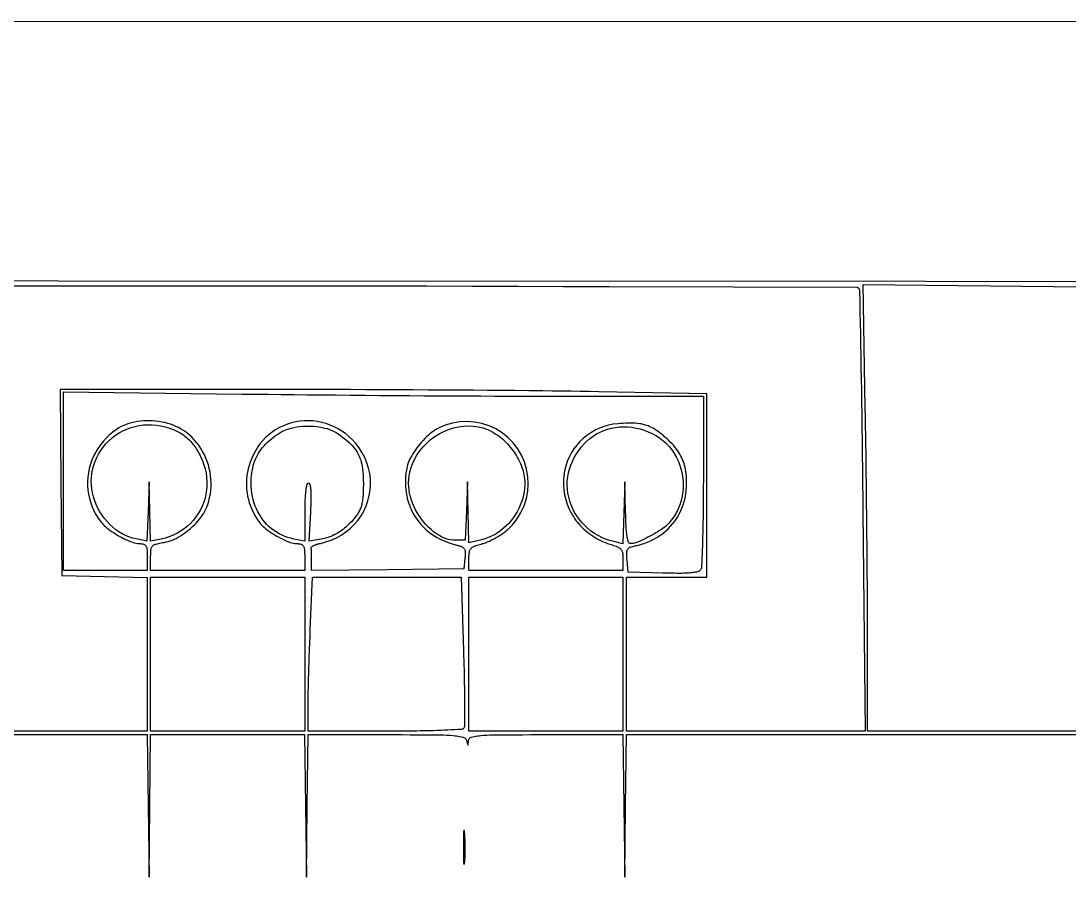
# Model space of a CAD drawing. Header units: millimetres. Extents: x -134 to 134, y -49 to 49.
# Drawn here: x 51.89 to 84.05, y -48.21 to -21.95 of the extents above; entities that cross this region are included whole.
import ezdxf

# ---------------------------------------------------------------- set-up
doc = ezdxf.new("R2010")
doc.units = ezdxf.units.MM
doc.header["$LTSCALE"] = 10
doc.header["$MEASUREMENT"] = 0

# ---------------------------------------------------------------- blocks, each defined once
blk = doc.blocks.new('DT0B-ULTRA_v_1')
at = {"color": 7, "linetype": 'Continuous', "lineweight": -3}
for points in [[(0, -21.973, 0), (133.588, -21.947, 0)], [(132.904, -29.961, 0), (-0.213, -29.908, 0)], [(37.777, -43.844, 0), (55.765, -43.844, 0), (55.794, -46.028, 0), (55.824, -48.213, 0), (55.848, -46.028, 0), (55.871, -43.844, 0), (58.234, -43.844, 0), (60.596, -43.844, 0), (60.626, -46.028, 0), (60.656, -48.213, 0), (60.679, -46.028, 0), (60.703, -43.844, 0), (63.111, -43.844, 0), (63.352, -43.844, 0), (63.594, -43.844, 0), (63.835, -43.845, 0), (64.076, -43.846, 0), (64.318, -43.847, 0), (64.559, -43.848, 0), (64.657, -43.85, 0), (64.756, -43.852, 0), (64.855, -43.855, 0), (64.953, -43.86, 0), (65.052, -43.865, 0), (65.15, -43.872, 0), (65.203, -43.877, 0), (65.255, -43.882, 0), (65.306, -43.89, 0), (65.358, -43.899, 0), (65.41, -43.909, 0), (65.461, -43.92, 0), (65.485, -43.928, 0), (65.508, -43.941, 0), (65.528, -43.957, 0), (65.545, -43.977, 0), (65.558, -43.999, 0), (65.566, -44.024, 0), (65.572, -44.044, 0), (65.577, -44.064, 0), (65.582, -44.084, 0), (65.588, -44.104, 0), (65.593, -44.125, 0), (65.599, -44.145, 0), (65.599, -44.147, 0), (65.601, -44.148, 0), (65.602, -44.15, 0), (65.604, -44.151, 0), (65.606, -44.152, 0), (65.608, -44.152, 0), (65.608, -44.152, 0), (65.61, -44.152, 0), (65.612, -44.152, 0), (65.613, -44.151, 0), (65.615, -44.149, 0), (65.616, -44.148, 0), (65.617, -44.146, 0), (65.617, -44.145, 0), (65.617, -44.145, 0), (65.618, -44.124, 0), (65.62, -44.104, 0), (65.621, -44.084, 0), (65.623, -44.064, 0), (65.624, -44.044, 0), (65.625, -44.024, 0), (65.629, -44, 0), (65.638, -43.978, 0), (65.651, -43.958, 0), (65.668, -43.942, 0), (65.689, -43.929, 0), (65.711, -43.92, 0), (65.758, -43.909, 0), (65.806, -43.898, 0), (65.855, -43.889, 0), (65.903, -43.882, 0), (65.952, -43.876, 0), (66, -43.872, 0), (66.095, -43.865, 0), (66.19, -43.86, 0), (66.285, -43.855, 0), (66.38, -43.852, 0), (66.475, -43.849, 0), (66.57, -43.848, 0), (66.808, -43.847, 0), (67.047, -43.846, 0), (67.285, -43.845, 0), (67.523, -43.844, 0), (67.761, -43.844, 0), (68, -43.844, 0), (70.362, -43.844, 0), (70.392, -46.028, 0), (70.422, -48.213, 0), (70.445, -46.028, 0), (70.469, -43.844, 0), (79.256, -43.844, 0), (88.043, -43.844, 0)], [(77.604, -30.155, 0), (77.61, -30.167, 0), (77.615, -30.179, 0), (77.62, -30.192, 0), (77.623, -30.205, 0), (77.625, -30.218, 0), (77.626, -30.232, 0), (77.632, -30.56, 0), (77.638, -30.888, 0), (77.644, -31.216, 0), (77.65, -31.543, 0), (77.656, -31.871, 0), (77.662, -32.199, 0), (77.669, -32.566, 0), (77.675, -32.932, 0), (77.681, -33.298, 0), (77.687, -33.665, 0), (77.692, -34.031, 0), (77.698, -34.398, 0), (77.703, -34.83, 0), (77.709, -35.262, 0), (77.714, -35.695, 0), (77.719, -36.127, 0), (77.724, -36.559, 0), (77.729, -36.992, 0), (77.801, -43.741, 0), (74.135, -43.741, 0), (70.469, -43.741, 0), (70.469, -41.377, 0), (70.469, -39.012, 0), (71.703, -39.012, 0), (72.936, -39.012, 0), (72.936, -36.202, 0), (72.936, -33.392, 0), (69.621, -33.324, 0), (69.335, -33.318, 0), (69.05, -33.313, 0), (68.764, -33.308, 0), (68.478, -33.304, 0), (68.193, -33.301, 0), (67.907, -33.298, 0), (67.479, -33.293, 0), (67.051, -33.289, 0), (66.623, -33.286, 0), (66.195, -33.282, 0), (65.767, -33.279, 0), (65.339, -33.276, 0), (64.861, -33.273, 0), (64.383, -33.27, 0), (63.905, -33.267, 0), (63.427, -33.265, 0), (62.949, -33.263, 0), (62.472, -33.261, 0), (62.009, -33.259, 0), (61.547, -33.258, 0), (61.085, -33.257, 0), (60.623, -33.256, 0), (60.161, -33.256, 0), (59.699, -33.256, 0), (53.093, -33.256, 0), (53.12, -36.108, 0), (53.147, -38.961, 0), (54.458, -38.99, 0), (55.769, -39.018, 0), (55.769, -41.38, 0), (55.769, -43.741, 0), (40.709, -43.741, 0)], [(51.599, -30.069, 0), (53.258, -30.069, 0), (54.917, -30.069, 0), (56.576, -30.07, 0), (58.236, -30.072, 0), (59.895, -30.073, 0), (61.554, -30.075, 0), (62.952, -30.077, 0), (64.35, -30.079, 0), (65.748, -30.082, 0), (67.146, -30.086, 0), (68.544, -30.09, 0), (69.943, -30.094, 0), (77.54, -30.12, 0), (77.552, -30.121, 0), (77.565, -30.124, 0), (77.576, -30.129, 0), (77.587, -30.136, 0), (77.596, -30.145, 0), (77.604, -30.155, 0)], [(88.048, -43.741, 0), (82.959, -43.741, 0), (77.87, -43.741, 0), (77.87, -40.683, 0), (77.87, -40.443, 0), (77.87, -40.202, 0), (77.869, -39.962, 0), (77.868, -39.722, 0), (77.867, -39.481, 0), (77.865, -39.241, 0), (77.863, -38.936, 0), (77.861, -38.63, 0), (77.859, -38.325, 0), (77.856, -38.019, 0), (77.853, -37.714, 0), (77.85, -37.408, 0), (77.847, -37.091, 0), (77.843, -36.774, 0), (77.84, -36.457, 0), (77.836, -36.14, 0), (77.832, -35.823, 0), (77.828, -35.506, 0), (77.824, -35.226, 0), (77.82, -34.947, 0), (77.816, -34.668, 0), (77.812, -34.388, 0), (77.807, -34.109, 0), (77.802, -33.83, 0), (77.734, -30.035, 0), (84.552, -30.103, 0)], [(68.49, -33.461, 0), (72.833, -33.461, 0), (72.832, -36.057, 0), (72.831, -36.224, 0), (72.831, -36.392, 0), (72.83, -36.559, 0), (72.829, -36.726, 0), (72.827, -36.894, 0), (72.825, -37.061, 0), (72.823, -37.206, 0), (72.82, -37.351, 0), (72.818, -37.495, 0), (72.814, -37.64, 0), (72.81, -37.784, 0), (72.806, -37.929, 0), (72.802, -38.053, 0), (72.798, -38.178, 0), (72.794, -38.302, 0), (72.789, -38.427, 0), (72.785, -38.551, 0), (72.78, -38.676, 0), (72.779, -38.695, 0), (72.775, -38.714, 0), (72.77, -38.733, 0), (72.764, -38.751, 0), (72.756, -38.768, 0), (72.746, -38.785, 0), (72.735, -38.8, 0), (72.722, -38.813, 0), (72.708, -38.825, 0), (72.692, -38.835, 0), (72.675, -38.842, 0), (72.657, -38.848, 0), (72.621, -38.855, 0), (72.585, -38.862, 0), (72.549, -38.868, 0), (72.513, -38.873, 0), (72.477, -38.877, 0), (72.441, -38.881, 0), (72.386, -38.885, 0), (72.331, -38.889, 0), (72.275, -38.892, 0), (72.22, -38.894, 0), (72.165, -38.895, 0), (72.109, -38.895, 0), (72.023, -38.895, 0), (71.936, -38.894, 0), (71.85, -38.893, 0), (71.764, -38.892, 0), (71.678, -38.89, 0), (71.591, -38.888, 0), (70.52, -38.858, 0), (70.489, -38.482, 0), (70.486, -38.444, 0), (70.484, -38.407, 0), (70.482, -38.369, 0), (70.481, -38.332, 0), (70.48, -38.294, 0), (70.48, -38.256, 0), (70.481, -38.238, 0), (70.484, -38.219, 0), (70.489, -38.201, 0), (70.495, -38.184, 0), (70.503, -38.167, 0), (70.513, -38.152, 0), (70.524, -38.137, 0), (70.536, -38.125, 0), (70.55, -38.113, 0), (70.565, -38.103, 0), (70.581, -38.095, 0), (70.598, -38.088, 0), (70.631, -38.078, 0), (70.664, -38.068, 0), (70.697, -38.059, 0), (70.73, -38.051, 0), (70.764, -38.043, 0), (70.797, -38.036, 0), (70.904, -38.01, 0), (71.01, -37.979, 0), (71.113, -37.942, 0), (71.215, -37.899, 0), (71.313, -37.85, 0), (71.409, -37.796, 0), (71.5, -37.737, 0), (71.588, -37.673, 0), (71.672, -37.603, 0), (71.752, -37.529, 0), (71.827, -37.451, 0), (71.897, -37.368, 0), (71.963, -37.28, 0), (72.024, -37.189, 0), (72.079, -37.095, 0), (72.129, -36.997, 0), (72.173, -36.897, 0), (72.211, -36.794, 0), (72.244, -36.687, 0), (72.271, -36.578, 0), (72.292, -36.468, 0), (72.307, -36.357, 0), (72.316, -36.245, 0), (72.319, -36.133, 0), (72.318, -36.061, 0), (72.315, -35.989, 0), (72.31, -35.917, 0), (72.303, -35.846, 0), (72.294, -35.775, 0), (72.283, -35.704, 0), (72.271, -35.643, 0), (72.257, -35.583, 0), (72.239, -35.524, 0), (72.22, -35.465, 0), (72.197, -35.408, 0), (72.172, -35.351, 0), (72.145, -35.295, 0), (72.114, -35.24, 0), (72.082, -35.186, 0), (72.047, -35.134, 0), (72.01, -35.083, 0), (71.97, -35.034, 0), (71.921, -34.977, 0), (71.87, -34.921, 0), (71.818, -34.867, 0), (71.765, -34.814, 0), (71.71, -34.762, 0), (71.654, -34.712, 0), (71.604, -34.668, 0), (71.552, -34.626, 0), (71.499, -34.585, 0), (71.445, -34.546, 0), (71.39, -34.508, 0), (71.334, -34.471, 0), (71.288, -34.443, 0), (71.24, -34.418, 0), (71.191, -34.395, 0), (71.142, -34.374, 0), (71.091, -34.355, 0), (71.039, -34.339, 0), (70.983, -34.325, 0), (70.927, -34.313, 0), (70.869, -34.303, 0), (70.812, -34.296, 0), (70.754, -34.291, 0), (70.696, -34.289, 0), (70.616, -34.288, 0), (70.536, -34.289, 0), (70.455, -34.291, 0), (70.375, -34.294, 0), (70.295, -34.299, 0), (70.215, -34.305, 0), (70.068, -34.323, 0), (69.924, -34.352, 0), (69.782, -34.393, 0), (69.644, -34.445, 0), (69.51, -34.507, 0), (69.382, -34.58, 0), (69.261, -34.662, 0), (69.148, -34.754, 0), (69.042, -34.855, 0), (68.945, -34.964, 0), (68.857, -35.08, 0), (68.779, -35.203, 0), (68.711, -35.333, 0), (68.654, -35.468, 0), (68.607, -35.607, 0), (68.572, -35.749, 0), (68.549, -35.894, 0), (68.538, -36.04, 0), (68.538, -36.189, 0), (68.55, -36.337, 0), (68.573, -36.485, 0), (68.607, -36.629, 0), (68.653, -36.771, 0), (68.709, -36.909, 0), (68.739, -36.972, 0), (68.772, -37.034, 0), (68.806, -37.095, 0), (68.843, -37.154, 0), (68.882, -37.212, 0), (68.924, -37.269, 0), (68.968, -37.325, 0), (69.015, -37.381, 0), (69.063, -37.434, 0), (69.113, -37.486, 0), (69.165, -37.536, 0), (69.219, -37.584, 0), (69.274, -37.631, 0), (69.331, -37.675, 0), (69.389, -37.718, 0), (69.449, -37.758, 0), (69.51, -37.797, 0), (69.572, -37.833, 0), (69.634, -37.867, 0), (69.697, -37.898, 0), (69.761, -37.926, 0), (69.826, -37.953, 0), (69.893, -37.976, 0), (69.96, -37.998, 0), (69.999, -38.01, 0), (70.038, -38.023, 0), (70.077, -38.036, 0), (70.116, -38.05, 0), (70.155, -38.064, 0), (70.193, -38.079, 0), (70.213, -38.088, 0), (70.233, -38.099, 0), (70.251, -38.111, 0), (70.269, -38.124, 0), (70.286, -38.139, 0), (70.301, -38.155, 0), (70.314, -38.171, 0), (70.325, -38.188, 0), (70.334, -38.207, 0), (70.342, -38.226, 0), (70.348, -38.245, 0), (70.352, -38.265, 0), (70.356, -38.298, 0), (70.36, -38.331, 0), (70.362, -38.364, 0), (70.364, -38.397, 0), (70.366, -38.43, 0), (70.366, -38.463, 0), (70.366, -38.807, 0), (68.002, -38.807, 0), (65.637, -38.807, 0), (65.637, -38.451, 0), (65.638, -38.416, 0), (65.639, -38.381, 0), (65.641, -38.346, 0), (65.643, -38.312, 0), (65.647, -38.277, 0), (65.651, -38.242, 0), (65.655, -38.222, 0), (65.66, -38.203, 0), (65.668, -38.184, 0), (65.677, -38.166, 0), (65.688, -38.149, 0), (65.701, -38.133, 0), (65.716, -38.117, 0), (65.732, -38.103, 0), (65.75, -38.09, 0), (65.769, -38.078, 0), (65.788, -38.068, 0), (65.808, -38.06, 0), (65.848, -38.046, 0), (65.888, -38.032, 0), (65.928, -38.019, 0), (65.969, -38.007, 0), (66.009, -37.995, 0), (66.05, -37.984, 0), (66.081, -37.975, 0), (66.112, -37.966, 0), (66.143, -37.955, 0), (66.173, -37.944, 0), (66.203, -37.932, 0), (66.233, -37.919, 0), (66.269, -37.904, 0), (66.304, -37.887, 0), (66.339, -37.87, 0), (66.374, -37.853, 0), (66.409, -37.835, 0), (66.443, -37.816, 0), (66.478, -37.797, 0), (66.512, -37.777, 0), (66.546, -37.757, 0), (66.58, -37.736, 0), (66.613, -37.715, 0), (66.647, -37.693, 0), (66.675, -37.674, 0), (66.703, -37.654, 0), (66.73, -37.633, 0), (66.757, -37.612, 0), (66.783, -37.59, 0), (66.809, -37.568, 0), (66.973, -37.407, 0), (67.115, -37.227, 0), (67.235, -37.031, 0), (67.331, -36.823, 0), (67.401, -36.604, 0), (67.444, -36.379, 0), (67.46, -36.151, 0), (67.449, -35.922, 0), (67.41, -35.696, 0), (67.344, -35.477, 0), (67.252, -35.267, 0), (67.135, -35.07, 0), (66.996, -34.888, 0), (66.836, -34.725, 0), (66.658, -34.582, 0), (66.463, -34.462, 0), (66.256, -34.366, 0), (66.038, -34.296, 0), (65.813, -34.253, 0), (65.585, -34.237, 0), (65.356, -34.249, 0), (65.131, -34.287, 0), (64.912, -34.353, 0), (64.702, -34.445, 0), (64.647, -34.475, 0), (64.593, -34.507, 0), (64.54, -34.541, 0), (64.49, -34.578, 0), (64.441, -34.617, 0), (64.393, -34.659, 0), (64.339, -34.71, 0), (64.286, -34.763, 0), (64.234, -34.816, 0), (64.184, -34.872, 0), (64.136, -34.928, 0), (64.089, -34.986, 0), (64.044, -35.044, 0), (64.001, -35.103, 0), (63.96, -35.164, 0), (63.92, -35.225, 0), (63.882, -35.287, 0), (63.845, -35.351, 0), (63.819, -35.402, 0), (63.795, -35.455, 0), (63.774, -35.508, 0), (63.755, -35.563, 0), (63.74, -35.619, 0), (63.728, -35.676, 0), (63.707, -35.807, 0), (63.694, -35.94, 0), (63.689, -36.073, 0), (63.692, -36.206, 0), (63.703, -36.339, 0), (63.721, -36.47, 0), (63.746, -36.595, 0), (63.78, -36.717, 0), (63.822, -36.836, 0), (63.873, -36.953, 0), (63.93, -37.066, 0), (63.996, -37.174, 0), (64.069, -37.278, 0), (64.148, -37.377, 0), (64.235, -37.47, 0), (64.327, -37.556, 0), (64.425, -37.637, 0), (64.528, -37.71, 0), (64.641, -37.781, 0), (64.759, -37.844, 0), (64.879, -37.9, 0), (65.003, -37.95, 0), (65.129, -37.992, 0), (65.258, -38.026, 0), (65.285, -38.033, 0), (65.311, -38.04, 0), (65.338, -38.048, 0), (65.364, -38.057, 0), (65.39, -38.066, 0), (65.415, -38.076, 0), (65.43, -38.083, 0), (65.445, -38.092, 0), (65.458, -38.102, 0), (65.471, -38.113, 0), (65.482, -38.126, 0), (65.492, -38.139, 0), (65.501, -38.155, 0), (65.508, -38.171, 0), (65.514, -38.187, 0), (65.518, -38.204, 0), (65.521, -38.222, 0), (65.522, -38.24, 0), (65.523, -38.27, 0), (65.522, -38.301, 0), (65.521, -38.332, 0), (65.52, -38.363, 0), (65.518, -38.394, 0), (65.515, -38.425, 0), (65.483, -38.755, 0), (63.144, -38.783, 0), (60.806, -38.811, 0), (60.806, -38.5, 0), (60.806, -38.48, 0), (60.806, -38.459, 0), (60.806, -38.438, 0), (60.806, -38.417, 0), (60.806, -38.397, 0), (60.805, -38.376, 0), (60.805, -38.356, 0), (60.805, -38.337, 0), (60.805, -38.317, 0), (60.805, -38.298, 0), (60.805, -38.278, 0), (60.804, -38.258, 0), (60.804, -38.242, 0), (60.804, -38.225, 0), (60.804, -38.209, 0), (60.803, -38.192, 0), (60.803, -38.176, 0), (60.803, -38.16, 0), (60.802, -38.152, 0), (60.802, -38.144, 0), (60.802, -38.136, 0), (60.802, -38.128, 0), (60.801, -38.121, 0), (60.801, -38.113, 0), (60.801, -38.106, 0), (60.802, -38.1, 0), (60.804, -38.094, 0), (60.808, -38.088, 0), (60.812, -38.083, 0), (60.817, -38.079, 0), (60.827, -38.072, 0), (60.838, -38.065, 0), (60.848, -38.059, 0), (60.859, -38.052, 0), (60.87, -38.046, 0), (60.882, -38.041, 0), (60.897, -38.034, 0), (60.912, -38.027, 0), (60.927, -38.021, 0), (60.942, -38.015, 0), (60.958, -38.009, 0), (60.973, -38.004, 0), (60.992, -37.999, 0), (61.01, -37.994, 0), (61.028, -37.989, 0), (61.046, -37.984, 0), (61.065, -37.98, 0), (61.083, -37.976, 0), (61.251, -37.933, 0), (61.414, -37.877, 0), (61.571, -37.806, 0), (61.722, -37.722, 0), (61.864, -37.625, 0), (61.998, -37.516, 0), (62.12, -37.398, 0), (62.23, -37.269, 0), (62.327, -37.13, 0), (62.412, -36.983, 0), (62.483, -36.829, 0), (62.54, -36.67, 0), (62.581, -36.506, 0), (62.608, -36.339, 0), (62.619, -36.17, 0), (62.614, -36.001, 0), (62.594, -35.833, 0), (62.558, -35.668, 0), (62.508, -35.504, 0), (62.442, -35.345, 0), (62.364, -35.193, 0), (62.272, -35.048, 0), (62.167, -34.912, 0), (62.051, -34.785, 0), (61.952, -34.693, 0), (61.847, -34.608, 0), (61.737, -34.53, 0), (61.621, -34.459, 0), (61.5, -34.397, 0), (61.376, -34.344, 0), (61.249, -34.299, 0), (61.119, -34.264, 0), (60.988, -34.237, 0), (60.854, -34.221, 0), (60.72, -34.213, 0), (60.586, -34.215, 0), (60.454, -34.226, 0), (60.323, -34.247, 0), (60.194, -34.277, 0), (60.067, -34.316, 0), (59.944, -34.365, 0), (59.824, -34.422, 0), (59.71, -34.486, 0), (59.601, -34.56, 0), (59.498, -34.641, 0), (59.4, -34.729, 0), (59.31, -34.824, 0), (59.227, -34.926, 0), (59.165, -35.013, 0), (59.107, -35.103, 0), (59.054, -35.196, 0), (59.006, -35.291, 0), (58.962, -35.389, 0), (58.924, -35.489, 0), (58.891, -35.589, 0), (58.864, -35.69, 0), (58.842, -35.793, 0), (58.826, -35.897, 0), (58.816, -36.002, 0), (58.811, -36.107, 0), (58.812, -36.212, 0), (58.818, -36.316, 0), (58.83, -36.42, 0), (58.848, -36.524, 0), (58.871, -36.626, 0), (58.899, -36.727, 0), (58.934, -36.827, 0), (58.973, -36.924, 0), (59.018, -37.02, 0), (59.067, -37.114, 0), (59.121, -37.204, 0), (59.18, -37.292, 0), (59.213, -37.335, 0), (59.247, -37.377, 0), (59.284, -37.417, 0), (59.322, -37.456, 0), (59.363, -37.492, 0), (59.405, -37.526, 0), (59.459, -37.568, 0), (59.515, -37.609, 0), (59.572, -37.648, 0), (59.629, -37.685, 0), (59.688, -37.722, 0), (59.747, -37.756, 0), (59.806, -37.789, 0), (59.865, -37.82, 0), (59.925, -37.85, 0), (59.986, -37.878, 0), (60.047, -37.905, 0), (60.109, -37.931, 0), (60.154, -37.947, 0), (60.201, -37.96, 0), (60.247, -37.971, 0), (60.295, -37.978, 0), (60.343, -37.983, 0), (60.39, -37.984, 0), (60.409, -37.985, 0), (60.427, -37.987, 0), (60.445, -37.989, 0), (60.463, -37.993, 0), (60.481, -37.998, 0), (60.498, -38.004, 0), (60.512, -38.01, 0), (60.524, -38.017, 0), (60.535, -38.026, 0), (60.545, -38.037, 0), (60.554, -38.048, 0), (60.561, -38.06, 0), (60.57, -38.078, 0), (60.577, -38.096, 0), (60.583, -38.115, 0), (60.587, -38.134, 0), (60.59, -38.153, 0), (60.592, -38.173, 0), (60.595, -38.21, 0), (60.597, -38.247, 0), (60.598, -38.284, 0), (60.599, -38.321, 0), (60.6, -38.358, 0), (60.6, -38.396, 0), (60.6, -38.807, 0), (58.236, -38.807, 0), (55.871, -38.807, 0), (55.871, -38.409, 0), (55.872, -38.368, 0), (55.873, -38.327, 0), (55.874, -38.286, 0), (55.876, -38.245, 0), (55.879, -38.204, 0), (55.882, -38.163, 0), (55.885, -38.143, 0), (55.89, -38.124, 0), (55.896, -38.106, 0), (55.905, -38.088, 0), (55.916, -38.072, 0), (55.928, -38.056, 0), (55.942, -38.042, 0), (55.957, -38.029, 0), (55.973, -38.018, 0), (55.991, -38.009, 0), (56.009, -38.001, 0), (56.029, -37.996, 0), (56.07, -37.986, 0), (56.112, -37.977, 0), (56.154, -37.968, 0), (56.196, -37.96, 0), (56.238, -37.952, 0), (56.28, -37.945, 0), (56.344, -37.933, 0), (56.408, -37.918, 0), (56.47, -37.899, 0), (56.532, -37.876, 0), (56.592, -37.851, 0), (56.651, -37.822, 0), (56.719, -37.784, 0), (56.785, -37.745, 0), (56.851, -37.703, 0), (56.914, -37.66, 0), (56.977, -37.614, 0), (57.038, -37.566, 0), (57.098, -37.515, 0), (57.156, -37.463, 0), (57.213, -37.408, 0), (57.267, -37.352, 0), (57.32, -37.294, 0), (57.371, -37.235, 0), (57.414, -37.181, 0), (57.453, -37.125, 0), (57.49, -37.067, 0), (57.524, -37.008, 0), (57.555, -36.947, 0), (57.583, -36.884, 0), (57.623, -36.781, 0), (57.656, -36.676, 0), (57.683, -36.568, 0), (57.704, -36.46, 0), (57.718, -36.35, 0), (57.726, -36.24, 0), (57.728, -36.127, 0), (57.723, -36.014, 0), (57.712, -35.902, 0), (57.695, -35.79, 0), (57.672, -35.679, 0), (57.643, -35.57, 0), (57.608, -35.463, 0), (57.567, -35.358, 0), (57.521, -35.256, 0), (57.468, -35.156, 0), (57.411, -35.06, 0), (57.348, -34.967, 0), (57.282, -34.88, 0), (57.21, -34.797, 0), (57.134, -34.719, 0), (57.053, -34.646, 0), (56.968, -34.578, 0), (56.879, -34.515, 0), (56.804, -34.468, 0), (56.727, -34.425, 0), (56.647, -34.386, 0), (56.566, -34.352, 0), (56.483, -34.322, 0), (56.398, -34.296, 0), (56.306, -34.272, 0), (56.213, -34.253, 0), (56.119, -34.237, 0), (56.025, -34.226, 0), (55.93, -34.218, 0), (55.835, -34.214, 0), (55.742, -34.215, 0), (55.649, -34.219, 0), (55.556, -34.228, 0), (55.464, -34.24, 0), (55.372, -34.256, 0), (55.281, -34.277, 0), (55.2, -34.299, 0), (55.122, -34.326, 0), (55.045, -34.358, 0), (54.97, -34.394, 0), (54.897, -34.435, 0), (54.827, -34.48, 0), (54.716, -34.561, 0), (54.611, -34.649, 0), (54.512, -34.744, 0), (54.42, -34.845, 0), (54.334, -34.951, 0), (54.255, -35.064, 0), (54.185, -35.179, 0), (54.123, -35.298, 0), (54.07, -35.422, 0), (54.025, -35.549, 0), (53.989, -35.678, 0), (53.962, -35.81, 0), (53.944, -35.942, 0), (53.936, -36.074, 0), (53.936, -36.207, 0), (53.947, -36.34, 0), (53.966, -36.471, 0), (53.994, -36.601, 0), (54.032, -36.729, 0), (54.078, -36.854, 0), (54.132, -36.975, 0), (54.195, -37.093, 0), (54.266, -37.205, 0), (54.345, -37.313, 0), (54.38, -37.355, 0), (54.416, -37.395, 0), (54.454, -37.434, 0), (54.494, -37.471, 0), (54.535, -37.506, 0), (54.578, -37.539, 0), (54.634, -37.58, 0), (54.691, -37.619, 0), (54.748, -37.657, 0), (54.806, -37.693, 0), (54.865, -37.729, 0), (54.925, -37.763, 0), (54.984, -37.794, 0), (55.043, -37.825, 0), (55.103, -37.854, 0), (55.164, -37.881, 0), (55.225, -37.908, 0), (55.287, -37.933, 0), (55.331, -37.948, 0), (55.375, -37.961, 0), (55.421, -37.971, 0), (55.466, -37.979, 0), (55.513, -37.983, 0), (55.559, -37.984, 0), (55.577, -37.985, 0), (55.596, -37.987, 0), (55.614, -37.989, 0), (55.632, -37.993, 0), (55.649, -37.998, 0), (55.667, -38.004, 0), (55.68, -38.01, 0), (55.692, -38.017, 0), (55.704, -38.026, 0), (55.714, -38.037, 0), (55.722, -38.048, 0), (55.73, -38.06, 0), (55.738, -38.078, 0), (55.745, -38.096, 0), (55.751, -38.115, 0), (55.756, -38.134, 0), (55.759, -38.153, 0), (55.761, -38.173, 0), (55.763, -38.21, 0), (55.765, -38.247, 0), (55.767, -38.284, 0), (55.768, -38.321, 0), (55.768, -38.358, 0), (55.769, -38.396, 0), (55.769, -38.807, 0), (54.484, -38.807, 0), (53.199, -38.807, 0), (53.199, -36.066, 0), (53.199, -33.325, 0), (58.673, -33.393, 0), (59.075, -33.398, 0), (59.477, -33.402, 0), (59.879, -33.407, 0), (60.281, -33.411, 0), (60.683, -33.415, 0), (61.085, -33.419, 0), (61.54, -33.423, 0), (61.995, -33.427, 0), (62.45, -33.431, 0), (62.905, -33.434, 0), (63.36, -33.438, 0), (63.815, -33.441, 0), (64.252, -33.444, 0), (64.689, -33.447, 0), (65.126, -33.449, 0), (65.563, -33.452, 0), (66, -33.454, 0), (66.437, -33.456, 0), (66.779, -33.458, 0), (67.121, -33.459, 0), (67.463, -33.46, 0), (67.806, -33.461, 0), (68.148, -33.461, 0), (68.49, -33.461, 0)], [(56.694, -34.542, 0), (56.736, -34.565, 0), (56.778, -34.588, 0), (56.818, -34.613, 0), (56.858, -34.64, 0), (56.897, -34.667, 0), (56.936, -34.696, 0), (56.972, -34.725, 0), (57.007, -34.756, 0), (57.042, -34.787, 0), (57.075, -34.82, 0), (57.107, -34.854, 0), (57.138, -34.889, 0), (57.169, -34.927, 0), (57.2, -34.967, 0), (57.229, -35.007, 0), (57.257, -35.048, 0), (57.284, -35.09, 0), (57.309, -35.133, 0), (57.337, -35.183, 0), (57.364, -35.233, 0), (57.39, -35.284, 0), (57.415, -35.336, 0), (57.438, -35.388, 0), (57.461, -35.441, 0), (57.507, -35.563, 0), (57.544, -35.687, 0), (57.571, -35.815, 0), (57.59, -35.944, 0), (57.599, -36.074, 0), (57.598, -36.204, 0), (57.588, -36.333, 0), (57.569, -36.461, 0), (57.54, -36.587, 0), (57.502, -36.71, 0), (57.455, -36.831, 0), (57.399, -36.947, 0), (57.334, -37.059, 0), (57.262, -37.166, 0), (57.182, -37.267, 0), (57.094, -37.361, 0), (57, -37.449, 0), (56.899, -37.53, 0), (56.792, -37.603, 0), (56.68, -37.668, 0), (56.564, -37.725, 0), (56.443, -37.773, 0), (56.32, -37.813, 0), (56.194, -37.843, 0), (55.871, -37.907, 0), (55.85, -36.995, 0), (55.829, -36.083, 0), (55.795, -36.994, 0), (55.76, -37.906, 0), (55.43, -37.841, 0), (55.318, -37.814, 0), (55.207, -37.779, 0), (55.1, -37.735, 0), (54.996, -37.684, 0), (54.897, -37.624, 0), (54.803, -37.557, 0), (54.707, -37.479, 0), (54.617, -37.394, 0), (54.533, -37.305, 0), (54.454, -37.21, 0), (54.382, -37.11, 0), (54.316, -37.005, 0), (54.256, -36.896, 0), (54.204, -36.784, 0), (54.158, -36.668, 0), (54.12, -36.549, 0), (54.09, -36.429, 0), (54.067, -36.307, 0), (54.054, -36.189, 0), (54.049, -36.071, 0), (54.053, -35.953, 0), (54.065, -35.836, 0), (54.086, -35.72, 0), (54.116, -35.606, 0), (54.158, -35.481, 0), (54.21, -35.359, 0), (54.27, -35.242, 0), (54.339, -35.13, 0), (54.416, -35.023, 0), (54.501, -34.922, 0), (54.593, -34.827, 0), (54.691, -34.74, 0), (54.796, -34.66, 0), (54.906, -34.588, 0), (55.021, -34.525, 0), (55.141, -34.47, 0), (55.266, -34.424, 0), (55.393, -34.387, 0), (55.523, -34.36, 0), (55.655, -34.342, 0), (55.787, -34.334, 0), (55.92, -34.336, 0), (56.054, -34.347, 0), (56.187, -34.368, 0), (56.318, -34.398, 0), (56.447, -34.437, 0), (56.572, -34.485, 0), (56.694, -34.542, 0)], [(61.629, -34.618, 0), (61.697, -34.665, 0), (61.763, -34.714, 0), (61.828, -34.765, 0), (61.891, -34.818, 0), (61.953, -34.872, 0), (62.013, -34.928, 0), (62.059, -34.974, 0), (62.101, -35.022, 0), (62.141, -35.073, 0), (62.178, -35.125, 0), (62.212, -35.18, 0), (62.243, -35.237, 0), (62.271, -35.296, 0), (62.296, -35.357, 0), (62.318, -35.419, 0), (62.336, -35.483, 0), (62.351, -35.547, 0), (62.362, -35.612, 0), (62.373, -35.698, 0), (62.383, -35.785, 0), (62.39, -35.872, 0), (62.395, -35.959, 0), (62.398, -36.047, 0), (62.399, -36.134, 0), (62.399, -36.195, 0), (62.398, -36.256, 0), (62.397, -36.317, 0), (62.395, -36.378, 0), (62.392, -36.439, 0), (62.389, -36.499, 0), (62.386, -36.542, 0), (62.382, -36.584, 0), (62.377, -36.626, 0), (62.371, -36.668, 0), (62.364, -36.71, 0), (62.355, -36.752, 0), (62.348, -36.785, 0), (62.339, -36.818, 0), (62.329, -36.851, 0), (62.317, -36.883, 0), (62.305, -36.915, 0), (62.291, -36.946, 0), (62.277, -36.977, 0), (62.261, -37.007, 0), (62.244, -37.037, 0), (62.226, -37.066, 0), (62.207, -37.095, 0), (62.187, -37.122, 0), (62.15, -37.171, 0), (62.111, -37.219, 0), (62.072, -37.266, 0), (62.031, -37.312, 0), (61.989, -37.357, 0), (61.946, -37.4, 0), (61.905, -37.439, 0), (61.863, -37.477, 0), (61.82, -37.513, 0), (61.776, -37.548, 0), (61.731, -37.581, 0), (61.685, -37.613, 0), (61.64, -37.642, 0), (61.595, -37.669, 0), (61.548, -37.694, 0), (61.501, -37.718, 0), (61.453, -37.74, 0), (61.404, -37.76, 0), (61.356, -37.779, 0), (61.306, -37.795, 0), (61.256, -37.81, 0), (61.206, -37.823, 0), (61.155, -37.834, 0), (61.104, -37.843, 0), (60.739, -37.903, 0), (60.785, -37.018, 0), (60.789, -36.951, 0), (60.792, -36.883, 0), (60.794, -36.816, 0), (60.797, -36.748, 0), (60.799, -36.681, 0), (60.8, -36.613, 0), (60.801, -36.568, 0), (60.801, -36.524, 0), (60.8, -36.479, 0), (60.798, -36.435, 0), (60.796, -36.39, 0), (60.793, -36.346, 0), (60.79, -36.317, 0), (60.787, -36.289, 0), (60.783, -36.26, 0), (60.779, -36.232, 0), (60.773, -36.204, 0), (60.768, -36.176, 0), (60.764, -36.165, 0), (60.758, -36.156, 0), (60.751, -36.147, 0), (60.742, -36.141, 0), (60.732, -36.136, 0), (60.721, -36.134, 0), (60.716, -36.134, 0), (60.705, -36.135, 0), (60.694, -36.139, 0), (60.684, -36.144, 0), (60.676, -36.152, 0), (60.669, -36.161, 0), (60.665, -36.171, 0), (60.664, -36.175, 0), (60.656, -36.205, 0), (60.65, -36.235, 0), (60.644, -36.265, 0), (60.638, -36.296, 0), (60.634, -36.326, 0), (60.629, -36.357, 0), (60.624, -36.402, 0), (60.619, -36.447, 0), (60.615, -36.493, 0), (60.611, -36.538, 0), (60.609, -36.584, 0), (60.607, -36.629, 0), (60.605, -36.695, 0), (60.603, -36.76, 0), (60.602, -36.825, 0), (60.601, -36.89, 0), (60.6, -36.955, 0), (60.6, -37.021, 0), (60.6, -37.907, 0), (60.266, -37.842, 0), (60.173, -37.821, 0), (60.082, -37.794, 0), (59.993, -37.762, 0), (59.905, -37.725, 0), (59.82, -37.682, 0), (59.738, -37.635, 0), (59.659, -37.582, 0), (59.583, -37.525, 0), (59.511, -37.464, 0), (59.442, -37.398, 0), (59.378, -37.328, 0), (59.318, -37.255, 0), (59.261, -37.176, 0), (59.208, -37.093, 0), (59.16, -37.008, 0), (59.118, -36.92, 0), (59.08, -36.83, 0), (59.048, -36.737, 0), (59.02, -36.639, 0), (58.997, -36.54, 0), (58.979, -36.439, 0), (58.966, -36.338, 0), (58.958, -36.236, 0), (58.955, -36.134, 0), (58.957, -36.055, 0), (58.961, -35.977, 0), (58.968, -35.898, 0), (58.977, -35.82, 0), (58.989, -35.742, 0), (59.004, -35.665, 0), (59.02, -35.596, 0), (59.04, -35.528, 0), (59.062, -35.461, 0), (59.088, -35.395, 0), (59.117, -35.331, 0), (59.149, -35.268, 0), (59.184, -35.206, 0), (59.222, -35.146, 0), (59.263, -35.088, 0), (59.307, -35.032, 0), (59.353, -34.978, 0), (59.402, -34.926, 0), (59.459, -34.87, 0), (59.517, -34.816, 0), (59.578, -34.764, 0), (59.64, -34.714, 0), (59.704, -34.666, 0), (59.77, -34.62, 0), (59.834, -34.58, 0), (59.9, -34.543, 0), (59.969, -34.51, 0), (60.039, -34.482, 0), (60.111, -34.457, 0), (60.184, -34.437, 0), (60.269, -34.418, 0), (60.355, -34.403, 0), (60.441, -34.391, 0), (60.528, -34.382, 0), (60.615, -34.377, 0), (60.702, -34.375, 0), (60.789, -34.377, 0), (60.875, -34.382, 0), (60.962, -34.39, 0), (61.048, -34.402, 0), (61.133, -34.417, 0), (61.218, -34.436, 0), (61.291, -34.456, 0), (61.362, -34.48, 0), (61.432, -34.508, 0), (61.5, -34.541, 0), (61.566, -34.577, 0), (61.629, -34.618, 0)], [(66.468, -34.62, 0), (66.521, -34.658, 0), (66.574, -34.697, 0), (66.625, -34.738, 0), (66.675, -34.78, 0), (66.723, -34.824, 0), (66.77, -34.87, 0), (66.817, -34.918, 0), (66.862, -34.968, 0), (66.905, -35.019, 0), (66.947, -35.072, 0), (66.988, -35.125, 0), (67.027, -35.18, 0), (67.063, -35.235, 0), (67.097, -35.291, 0), (67.13, -35.347, 0), (67.161, -35.405, 0), (67.19, -35.464, 0), (67.218, -35.524, 0), (67.241, -35.58, 0), (67.263, -35.637, 0), (67.282, -35.695, 0), (67.299, -35.754, 0), (67.314, -35.813, 0), (67.326, -35.873, 0), (67.342, -35.976, 0), (67.35, -36.08, 0), (67.352, -36.184, 0), (67.347, -36.288, 0), (67.334, -36.391, 0), (67.315, -36.494, 0), (67.288, -36.6, 0), (67.254, -36.705, 0), (67.215, -36.808, 0), (67.17, -36.908, 0), (67.119, -37.005, 0), (67.062, -37.1, 0), (67, -37.191, 0), (66.934, -37.278, 0), (66.862, -37.361, 0), (66.785, -37.44, 0), (66.704, -37.514, 0), (66.619, -37.584, 0), (66.534, -37.644, 0), (66.446, -37.699, 0), (66.354, -37.748, 0), (66.259, -37.79, 0), (66.161, -37.826, 0), (66.061, -37.855, 0), (65.637, -37.962, 0), (65.616, -37.023, 0), (65.595, -36.083, 0), (65.561, -36.982, 0), (65.527, -37.882, 0), (65.237, -37.882, 0), (65.149, -37.877, 0), (65.061, -37.865, 0), (64.974, -37.845, 0), (64.89, -37.817, 0), (64.808, -37.781, 0), (64.731, -37.738, 0), (64.642, -37.68, 0), (64.556, -37.618, 0), (64.475, -37.551, 0), (64.397, -37.479, 0), (64.323, -37.403, 0), (64.253, -37.324, 0), (64.183, -37.236, 0), (64.119, -37.144, 0), (64.059, -37.049, 0), (64.004, -36.951, 0), (63.954, -36.85, 0), (63.909, -36.747, 0), (63.873, -36.649, 0), (63.843, -36.548, 0), (63.82, -36.446, 0), (63.803, -36.343, 0), (63.793, -36.239, 0), (63.789, -36.134, 0), (63.796, -35.982, 0), (63.817, -35.831, 0), (63.852, -35.683, 0), (63.902, -35.538, 0), (63.964, -35.399, 0), (64.039, -35.267, 0), (64.13, -35.136, 0), (64.232, -35.012, 0), (64.343, -34.897, 0), (64.463, -34.792, 0), (64.592, -34.697, 0), (64.727, -34.613, 0), (64.867, -34.541, 0), (65.013, -34.481, 0), (65.163, -34.434, 0), (65.317, -34.4, 0), (65.473, -34.378, 0), (65.63, -34.37, 0), (65.778, -34.375, 0), (65.924, -34.396, 0), (66.068, -34.431, 0), (66.207, -34.48, 0), (66.341, -34.544, 0), (66.468, -34.62, 0)], [(71.26, -34.602, 0), (71.377, -34.664, 0), (71.488, -34.736, 0), (71.593, -34.816, 0), (71.691, -34.905, 0), (71.781, -35.001, 0), (71.863, -35.105, 0), (71.939, -35.218, 0), (72.007, -35.336, 0), (72.066, -35.459, 0), (72.115, -35.586, 0), (72.155, -35.716, 0), (72.184, -35.849, 0), (72.204, -35.984, 0), (72.214, -36.12, 0), (72.214, -36.257, 0), (72.204, -36.393, 0), (72.183, -36.528, 0), (72.153, -36.662, 0), (72.114, -36.789, 0), (72.064, -36.912, 0), (72.005, -37.031, 0), (71.936, -37.146, 0), (71.859, -37.254, 0), (71.773, -37.355, 0), (71.739, -37.391, 0), (71.703, -37.425, 0), (71.666, -37.458, 0), (71.628, -37.49, 0), (71.588, -37.519, 0), (71.548, -37.547, 0), (71.49, -37.585, 0), (71.431, -37.622, 0), (71.372, -37.657, 0), (71.313, -37.692, 0), (71.253, -37.726, 0), (71.192, -37.759, 0), (71.132, -37.79, 0), (71.072, -37.82, 0), (71.012, -37.85, 0), (70.951, -37.878, 0), (70.89, -37.906, 0), (70.828, -37.933, 0), (70.791, -37.947, 0), (70.754, -37.959, 0), (70.715, -37.969, 0), (70.676, -37.976, 0), (70.637, -37.98, 0), (70.597, -37.982, 0), (70.584, -37.981, 0), (70.571, -37.977, 0), (70.56, -37.971, 0), (70.549, -37.962, 0), (70.541, -37.951, 0), (70.536, -37.939, 0), (70.535, -37.938, 0), (70.527, -37.909, 0), (70.518, -37.881, 0), (70.511, -37.852, 0), (70.505, -37.823, 0), (70.499, -37.794, 0), (70.494, -37.764, 0), (70.487, -37.717, 0), (70.48, -37.67, 0), (70.475, -37.623, 0), (70.471, -37.576, 0), (70.467, -37.529, 0), (70.464, -37.481, 0), (70.46, -37.407, 0), (70.457, -37.332, 0), (70.454, -37.257, 0), (70.452, -37.183, 0), (70.449, -37.108, 0), (70.448, -37.033, 0), (70.426, -36.083, 0), (70.392, -37.034, 0), (70.358, -37.986, 0), (70.08, -37.921, 0), (69.955, -37.887, 0), (69.834, -37.845, 0), (69.715, -37.794, 0), (69.6, -37.736, 0), (69.49, -37.67, 0), (69.384, -37.597, 0), (69.284, -37.517, 0), (69.19, -37.43, 0), (69.102, -37.337, 0), (69.021, -37.238, 0), (68.947, -37.133, 0), (68.88, -37.024, 0), (68.823, -36.912, 0), (68.773, -36.797, 0), (68.732, -36.678, 0), (68.699, -36.557, 0), (68.675, -36.433, 0), (68.66, -36.308, 0), (68.654, -36.185, 0), (68.658, -36.061, 0), (68.671, -35.938, 0), (68.692, -35.816, 0), (68.723, -35.697, 0), (68.763, -35.58, 0), (68.813, -35.46, 0), (68.871, -35.344, 0), (68.936, -35.232, 0), (69.008, -35.124, 0), (69.087, -35.022, 0), (69.172, -34.924, 0), (69.26, -34.837, 0), (69.353, -34.757, 0), (69.453, -34.684, 0), (69.557, -34.618, 0), (69.666, -34.561, 0), (69.78, -34.512, 0), (69.896, -34.471, 0), (70.016, -34.439, 0), (70.138, -34.416, 0), (70.261, -34.402, 0), (70.384, -34.397, 0), (70.508, -34.401, 0), (70.638, -34.414, 0), (70.767, -34.436, 0), (70.894, -34.466, 0), (71.019, -34.503, 0), (71.141, -34.549, 0), (71.26, -34.602, 0)], [(60.6, -41.377, 0), (60.6, -43.741, 0), (58.236, -43.741, 0), (55.871, -43.741, 0), (55.871, -41.377, 0), (55.871, -39.012, 0), (58.236, -39.012, 0), (60.6, -39.012, 0), (60.6, -41.377, 0)], [(65.472, -41.277, 0), (65.476, -41.422, 0), (65.48, -41.568, 0), (65.484, -41.714, 0), (65.488, -41.86, 0), (65.492, -42.006, 0), (65.495, -42.152, 0), (65.497, -42.277, 0), (65.499, -42.403, 0), (65.501, -42.528, 0), (65.502, -42.654, 0), (65.503, -42.78, 0), (65.504, -42.905, 0), (65.505, -43.014, 0), (65.505, -43.123, 0), (65.505, -43.231, 0), (65.505, -43.34, 0), (65.505, -43.449, 0), (65.505, -43.558, 0), (65.505, -43.572, 0), (65.503, -43.587, 0), (65.499, -43.601, 0), (65.495, -43.615, 0), (65.489, -43.628, 0), (65.482, -43.641, 0), (65.473, -43.653, 0), (65.462, -43.663, 0), (65.45, -43.672, 0), (65.436, -43.679, 0), (65.422, -43.683, 0), (65.407, -43.685, 0), (65.304, -43.69, 0), (65.202, -43.695, 0), (65.099, -43.7, 0), (64.996, -43.705, 0), (64.893, -43.709, 0), (64.79, -43.714, 0), (64.663, -43.719, 0), (64.537, -43.723, 0), (64.41, -43.727, 0), (64.283, -43.73, 0), (64.157, -43.732, 0), (64.03, -43.735, 0), (63.869, -43.737, 0), (63.707, -43.738, 0), (63.546, -43.739, 0), (63.384, -43.74, 0), (63.223, -43.741, 0), (63.061, -43.741, 0), (60.703, -43.741, 0), (60.703, -42.996, 0), (60.703, -42.93, 0), (60.704, -42.865, 0), (60.704, -42.8, 0), (60.705, -42.734, 0), (60.706, -42.669, 0), (60.708, -42.603, 0), (60.71, -42.502, 0), (60.713, -42.4, 0), (60.715, -42.299, 0), (60.718, -42.197, 0), (60.72, -42.095, 0), (60.723, -41.994, 0), (60.727, -41.879, 0), (60.73, -41.765, 0), (60.734, -41.65, 0), (60.737, -41.535, 0), (60.741, -41.421, 0), (60.745, -41.306, 0), (60.749, -41.194, 0), (60.753, -41.081, 0), (60.757, -40.969, 0), (60.762, -40.856, 0), (60.766, -40.744, 0), (60.771, -40.631, 0), (60.838, -39.012, 0), (63.119, -39.012, 0), (65.4, -39.012, 0), (65.472, -41.277, 0)], [(70.366, -41.377, 0), (70.366, -43.741, 0), (68.002, -43.741, 0), (65.637, -43.741, 0), (65.637, -41.377, 0), (65.637, -39.012, 0), (68.002, -39.012, 0), (70.366, -39.012, 0), (70.366, -41.377, 0)], [(65.468, -47.288, 0), (65.468, -47.343, 0), (65.468, -47.398, 0), (65.469, -47.454, 0), (65.469, -47.509, 0), (65.47, -47.565, 0), (65.47, -47.62, 0), (65.471, -47.652, 0), (65.472, -47.685, 0), (65.473, -47.717, 0), (65.475, -47.749, 0), (65.477, -47.781, 0), (65.479, -47.814, 0), (65.48, -47.815, 0), (65.48, -47.817, 0), (65.481, -47.818, 0), (65.482, -47.819, 0), (65.484, -47.82, 0), (65.485, -47.82, 0), (65.487, -47.82, 0), (65.488, -47.82, 0), (65.49, -47.82, 0), (65.491, -47.819, 0), (65.492, -47.818, 0), (65.493, -47.817, 0), (65.497, -47.812, 0), (65.5, -47.805, 0), (65.502, -47.799, 0), (65.504, -47.793, 0), (65.506, -47.786, 0), (65.507, -47.779, 0), (65.51, -47.746, 0), (65.512, -47.712, 0), (65.514, -47.678, 0), (65.516, -47.645, 0), (65.518, -47.611, 0), (65.519, -47.578, 0), (65.52, -47.536, 0), (65.521, -47.495, 0), (65.522, -47.453, 0), (65.523, -47.411, 0), (65.523, -47.37, 0), (65.523, -47.328, 0), (65.523, -47.286, 0), (65.523, -47.243, 0), (65.522, -47.201, 0), (65.522, -47.158, 0), (65.521, -47.116, 0), (65.519, -47.074, 0), (65.518, -47.037, 0), (65.517, -47, 0), (65.515, -46.964, 0), (65.513, -46.927, 0), (65.51, -46.89, 0), (65.507, -46.854, 0), (65.506, -46.841, 0), (65.504, -46.828, 0), (65.502, -46.815, 0), (65.5, -46.802, 0), (65.497, -46.79, 0), (65.493, -46.777, 0), (65.493, -46.776, 0), (65.492, -46.775, 0), (65.491, -46.774, 0), (65.49, -46.773, 0), (65.488, -46.773, 0), (65.487, -46.772, 0), (65.487, -46.772, 0), (65.485, -46.773, 0), (65.483, -46.773, 0), (65.482, -46.774, 0), (65.481, -46.775, 0), (65.481, -46.776, 0), (65.48, -46.778, 0), (65.48, -46.778, 0), (65.478, -46.808, 0), (65.475, -46.838, 0), (65.474, -46.867, 0), (65.472, -46.897, 0), (65.471, -46.927, 0), (65.471, -46.956, 0), (65.47, -47.012, 0), (65.469, -47.067, 0), (65.469, -47.122, 0), (65.469, -47.177, 0), (65.468, -47.232, 0), (65.468, -47.288, 0)]]:
    blk.add_polyline3d(points, dxfattribs=at)

msp = doc.modelspace()

# ---------------------------------------------------------------- block references
msp.add_blockref('DT0B-ULTRA_v_1', (0, 0))

doc.saveas('drawing.dxf')
